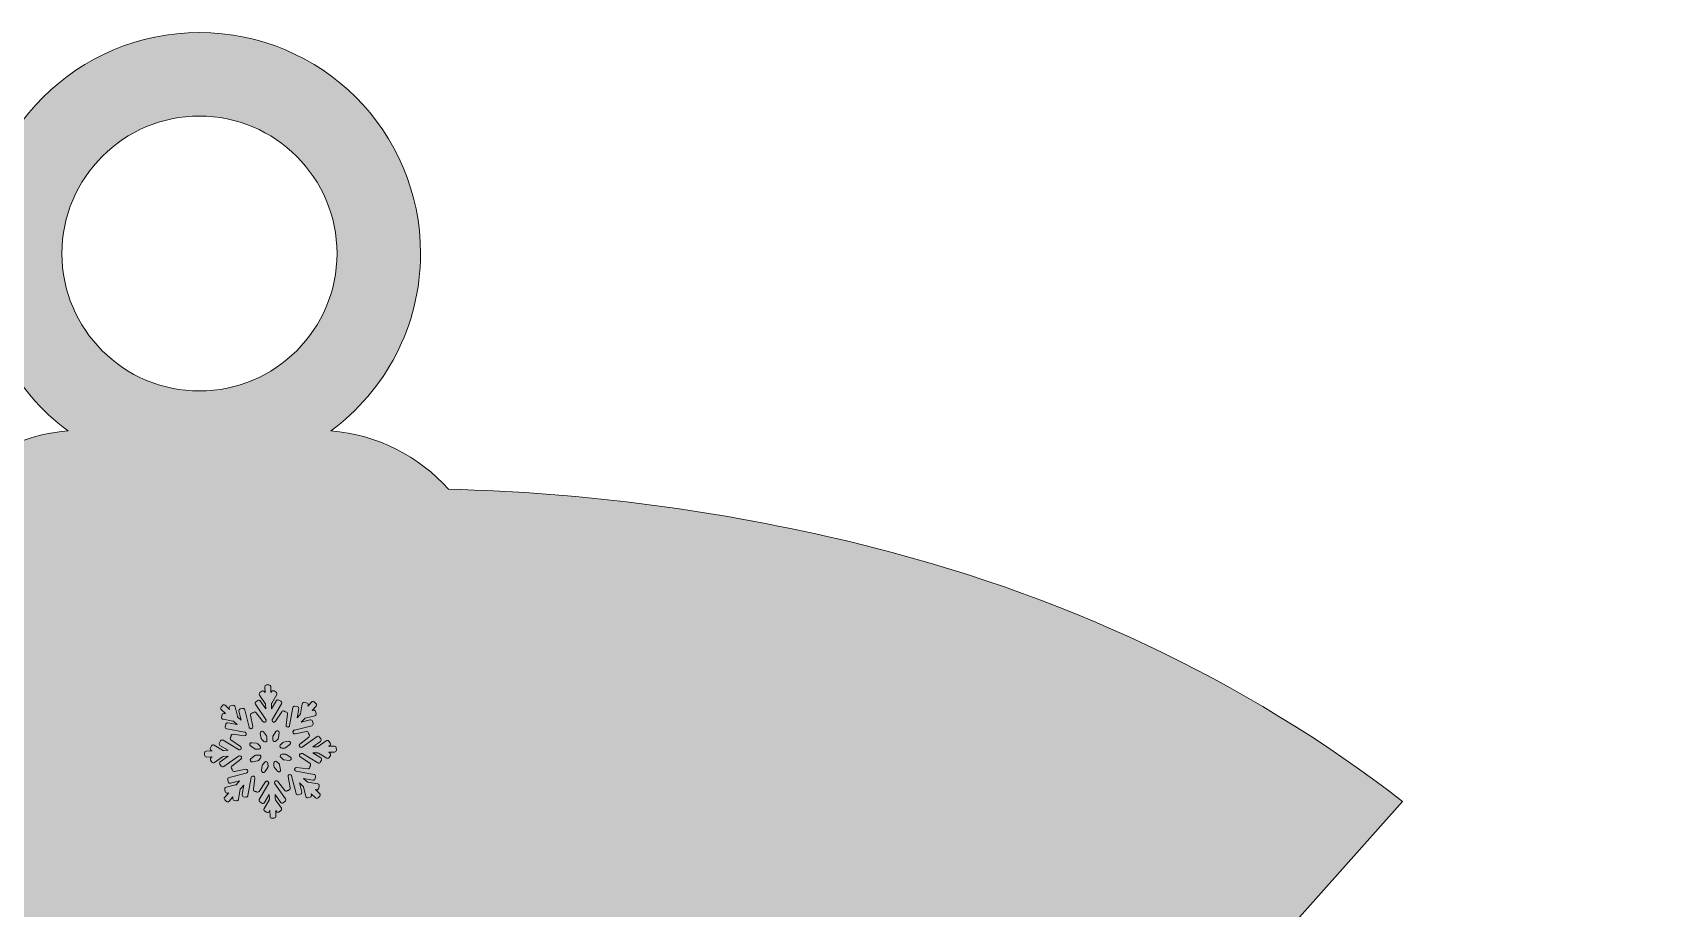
# Model space of a CAD drawing. Header units: millimetres. Extents: x 14 to 187, y -120 to -22.
# Drawn here: x 141.51 to 186.6, y -46.32 to -22.05 of the extents above; entities that cross this region are included whole.
import ezdxf

# ---------------------------------------------------------------- set-up
doc = ezdxf.new("R2010")
doc.units = ezdxf.units.MM
doc.header["$MEASUREMENT"] = 0
doc.layers.add('engraving', color=7, linetype='Continuous')
doc.layers.add('Layer 1', color=7, linetype='Continuous')

msp = doc.modelspace()

# ---------------------------------------------------------------- hatches: boundary and pattern name
at = {"layer": 'Layer 1'}
h = msp.add_hatch(color=2, dxfattribs=at)
h.dxf.hatch_style = 2
edge = h.paths.add_edge_path()
edge.add_spline(control_points=[(156.544, -68.893), (156.544, -68.893), (152.268, -89.12), (152.268, -89.12), (152.268, -89.12), (163.017, -89.12), (163.017, -89.12), (163.017, -89.12), (162.554, -89.698), (162.554, -89.698), (160.781, -91.703), (158.758, -93.223), (156.486, -94.263), (154.212, -95.303), (151.863, -95.921), (149.436, -96.113), (147.009, -96.306), (144.619, -96.017), (142.269, -95.246), (139.918, -94.476), (137.78, -93.205), (135.855, -91.431), (133.849, -89.737), (132.367, -87.791), (131.405, -85.595), (130.441, -83.399), (129.92, -81.107), (129.844, -78.717), (129.767, -76.33), (130.093, -73.941), (130.826, -71.551), (131.558, -69.164), (132.656, -66.928), (134.121, -64.848), (135.199, -63.229), (136.837, -61.824), (139.033, -60.629), (141.229, -59.435), (143.674, -58.588), (146.373, -58.086), (149.069, -57.586), (151.92, -57.548), (154.926, -57.97), (157.931, -58.395), (160.82, -59.455), (163.594, -61.149), (163.594, -61.149), (179.429, -43.349), (179.429, -43.349), (175.037, -39.959), (169.97, -37.57), (164.23, -36.183), (160.527, -35.288), (156.792, -34.797), (153.025, -34.704), (152.206, -33.794), (151.054, -33.188), (149.764, -33.09), (151.269, -31.975), (152.248, -30.191), (152.248, -28.175), (152.248, -24.794), (149.508, -22.054), (146.128, -22.054), (142.747, -22.054), (140.007, -24.794), (140.007, -28.175), (140.007, -30.191), (140.987, -31.975), (142.492, -33.09), (140.513, -33.241), (138.857, -34.58), (138.235, -36.39), (135.388, -37.126), (132.61, -38.096), (129.902, -39.304), (124.545, -41.693), (120.02, -44.967), (116.321, -49.128), (112.467, -53.52), (109.655, -58.395), (107.883, -63.75), (106.11, -69.106), (105.398, -74.499), (105.745, -79.931), (106.091, -85.363), (107.459, -90.642), (109.849, -95.766), (112.236, -100.891), (115.627, -105.379), (120.02, -109.231), (123.1, -112.005), (126.435, -114.221), (130.017, -115.878), (133.601, -117.535), (137.299, -118.671), (141.114, -119.287), (144.927, -119.903), (148.76, -119.998), (152.614, -119.576), (156.467, -119.151), (160.202, -118.247), (163.825, -116.86), (163.825, -116.86), (163.825, -119.287), (163.825, -119.287), (163.825, -119.287), (186.595, -119.403), (186.595, -119.403), (186.595, -119.403), (186.595, -69.008), (186.595, -69.008), (186.595, -69.008), (156.544, -68.893), (156.544, -68.893)], knot_values=[0, 0, 0, 0, 1, 1, 1, 2, 2, 2, 3, 3, 3, 4, 4, 4, 5, 5, 5, 6, 6, 6, 7, 7, 7, 8, 8, 8, 9, 9, 9, 10, 10, 10, 11, 11, 11, 12, 12, 12, 13, 13, 13, 14, 14, 14, 15, 15, 15, 16, 16, 16, 17, 17, 17, 18, 18, 18, 19, 19, 19, 20, 20, 20, 21, 21, 21, 22, 22, 22, 23, 23, 23, 24, 24, 24, 25, 25, 25, 26, 26, 26, 27, 27, 27, 28, 28, 28, 29, 29, 29, 30, 30, 30, 31, 31, 31, 32, 32, 32, 33, 33, 33, 34, 34, 34, 35, 35, 35, 36, 36, 36, 37, 37, 37, 38, 38, 38, 38], degree=3, periodic=1)
edge = h.paths.add_edge_path()
edge.add_spline(control_points=[(142.32, -28.175), (142.32, -26.075), (144.028, -24.367), (146.128, -24.367), (148.227, -24.367), (149.935, -26.075), (149.935, -28.175), (149.935, -30.274), (148.227, -31.982), (146.128, -31.982), (144.028, -31.982), (142.32, -30.274), (142.32, -28.175)], knot_values=[0, 0, 0, 0, 1, 1, 1, 2, 2, 2, 3, 3, 3, 4, 4, 4, 4], degree=3, periodic=1)

# ---------------------------------------------------------------- linework, layer by layer
at = {"layer": 'engraving', "lineweight": 0}
for points, knots in [([(149.915, -41.867), (149.914, -41.839), (149.891, -41.818), (149.863, -41.819), (149.863, -41.819), (149.704, -41.825), (149.704, -41.825), (149.704, -41.825), (149.733, -41.804), (149.733, -41.804), (149.756, -41.788), (149.761, -41.757), (149.745, -41.735), (149.745, -41.735), (149.708, -41.681), (149.708, -41.681), (149.692, -41.658), (149.661, -41.653), (149.638, -41.669), (149.638, -41.669), (149.412, -41.828), (149.412, -41.828), (149.404, -41.834), (149.395, -41.837), (149.385, -41.838), (149.385, -41.838), (149.263, -41.842), (149.263, -41.842), (149.263, -41.842), (149.478, -41.69), (149.478, -41.69), (149.501, -41.674), (149.506, -41.643), (149.49, -41.621), (149.49, -41.621), (149.453, -41.567), (149.453, -41.567), (149.437, -41.544), (149.406, -41.539), (149.383, -41.555), (149.383, -41.555), (148.971, -41.845), (148.971, -41.845), (148.963, -41.851), (148.954, -41.854), (148.944, -41.855), (148.944, -41.855), (148.942, -41.855), (148.942, -41.855), (148.893, -41.857), (148.871, -41.795), (148.909, -41.765), (148.909, -41.765), (149.156, -41.571), (149.156, -41.571), (149.177, -41.554), (149.181, -41.522), (149.165, -41.501), (149.165, -41.501), (149.157, -41.49), (149.157, -41.49), (149.152, -41.484), (149.149, -41.477), (149.147, -41.469), (149.147, -41.469), (149.145, -41.457), (149.145, -41.457), (149.139, -41.43), (149.113, -41.412), (149.086, -41.417), (149.086, -41.417), (148.774, -41.48), (148.774, -41.48), (148.726, -41.489), (148.694, -41.432), (148.727, -41.397), (148.727, -41.397), (148.732, -41.391), (148.732, -41.391), (148.739, -41.384), (148.747, -41.378), (148.757, -41.376), (148.757, -41.376), (149.235, -41.256), (149.235, -41.256), (149.262, -41.249), (149.278, -41.222), (149.272, -41.195), (149.272, -41.195), (149.256, -41.132), (149.256, -41.132), (149.249, -41.105), (149.222, -41.088), (149.195, -41.095), (149.195, -41.095), (148.945, -41.158), (148.945, -41.158), (148.945, -41.158), (149.031, -41.063), (149.031, -41.063), (149.038, -41.056), (149.046, -41.051), (149.056, -41.049), (149.056, -41.049), (149.318, -40.983), (149.318, -40.983), (149.345, -40.976), (149.361, -40.949), (149.354, -40.922), (149.354, -40.922), (149.339, -40.859), (149.339, -40.859), (149.332, -40.832), (149.305, -40.815), (149.278, -40.822), (149.278, -40.822), (149.244, -40.831), (149.244, -40.831), (149.244, -40.831), (149.356, -40.708), (149.356, -40.708), (149.374, -40.687), (149.373, -40.656), (149.353, -40.637), (149.353, -40.637), (149.306, -40.593), (149.306, -40.593), (149.285, -40.574), (149.253, -40.575), (149.234, -40.595), (149.234, -40.595), (149.127, -40.713), (149.127, -40.713), (149.127, -40.713), (149.133, -40.678), (149.133, -40.678), (149.138, -40.651), (149.12, -40.625), (149.093, -40.62), (149.093, -40.62), (149.029, -40.608), (149.029, -40.608), (149.002, -40.603), (148.976, -40.622), (148.971, -40.649), (148.971, -40.649), (148.923, -40.925), (148.923, -40.925), (148.921, -40.934), (148.917, -40.943), (148.91, -40.95), (148.91, -40.95), (148.828, -41.04), (148.828, -41.04), (148.828, -41.04), (148.874, -40.78), (148.874, -40.78), (148.878, -40.752), (148.86, -40.727), (148.833, -40.722), (148.833, -40.722), (148.77, -40.71), (148.77, -40.71), (148.742, -40.705), (148.716, -40.723), (148.711, -40.751), (148.711, -40.751), (148.624, -41.252), (148.624, -41.252), (148.622, -41.262), (148.618, -41.271), (148.612, -41.278), (148.612, -41.278), (148.612, -41.278), (148.612, -41.278), (148.579, -41.314), (148.519, -41.286), (148.525, -41.238), (148.525, -41.238), (148.563, -40.925), (148.563, -40.925), (148.566, -40.898), (148.547, -40.873), (148.519, -40.87), (148.519, -40.87), (148.507, -40.868), (148.507, -40.868), (148.499, -40.867), (148.492, -40.864), (148.485, -40.86), (148.485, -40.86), (148.475, -40.853), (148.475, -40.853), (148.452, -40.837), (148.421, -40.844), (148.405, -40.867), (148.405, -40.867), (148.23, -41.132), (148.23, -41.132), (148.204, -41.172), (148.14, -41.155), (148.138, -41.106), (148.138, -41.106), (148.138, -41.101), (148.138, -41.101), (148.138, -41.091), (148.14, -41.081), (148.145, -41.073), (148.145, -41.073), (148.399, -40.645), (148.399, -40.645), (148.413, -40.621), (148.406, -40.591), (148.382, -40.577), (148.382, -40.577), (148.327, -40.543), (148.327, -40.543), (148.303, -40.528), (148.272, -40.536), (148.258, -40.56), (148.258, -40.56), (148.125, -40.783), (148.125, -40.783), (148.125, -40.783), (148.12, -40.655), (148.12, -40.655), (148.12, -40.645), (148.122, -40.635), (148.127, -40.627), (148.127, -40.627), (148.267, -40.392), (148.267, -40.392), (148.281, -40.369), (148.273, -40.338), (148.249, -40.324), (148.249, -40.324), (148.194, -40.29), (148.194, -40.29), (148.17, -40.276), (148.139, -40.283), (148.125, -40.307), (148.125, -40.307), (148.107, -40.337), (148.107, -40.337), (148.107, -40.337), (148.101, -40.17), (148.101, -40.17), (148.099, -40.143), (148.076, -40.121), (148.049, -40.122), (148.049, -40.122), (147.984, -40.125), (147.984, -40.125), (147.957, -40.126), (147.935, -40.149), (147.936, -40.177), (147.936, -40.177), (147.943, -40.338), (147.943, -40.338), (147.943, -40.338), (147.923, -40.309), (147.923, -40.309), (147.907, -40.286), (147.876, -40.281), (147.853, -40.297), (147.853, -40.297), (147.8, -40.334), (147.8, -40.334), (147.778, -40.35), (147.772, -40.381), (147.788, -40.404), (147.788, -40.404), (147.947, -40.634), (147.947, -40.634), (147.952, -40.642), (147.955, -40.651), (147.956, -40.66), (147.956, -40.66), (147.961, -40.784), (147.961, -40.784), (147.961, -40.784), (147.811, -40.567), (147.811, -40.567), (147.795, -40.544), (147.764, -40.539), (147.741, -40.555), (147.741, -40.555), (147.688, -40.592), (147.688, -40.592), (147.666, -40.608), (147.66, -40.639), (147.676, -40.661), (147.676, -40.661), (147.965, -41.08), (147.965, -41.08), (147.97, -41.088), (147.973, -41.097), (147.974, -41.106), (147.974, -41.106), (147.974, -41.107), (147.974, -41.107), (147.976, -41.156), (147.914, -41.178), (147.884, -41.14), (147.884, -41.14), (147.694, -40.893), (147.694, -40.893), (147.677, -40.871), (147.645, -40.867), (147.623, -40.884), (147.623, -40.884), (147.614, -40.891), (147.614, -40.891), (147.607, -40.896), (147.6, -40.9), (147.592, -40.901), (147.592, -40.901), (147.581, -40.904), (147.581, -40.904), (147.553, -40.909), (147.536, -40.935), (147.541, -40.962), (147.541, -40.962), (147.603, -41.277), (147.603, -41.277), (147.613, -41.325), (147.555, -41.357), (147.52, -41.323), (147.52, -41.323), (147.517, -41.321), (147.517, -41.321), (147.51, -41.314), (147.505, -41.305), (147.502, -41.296), (147.502, -41.296), (147.382, -40.811), (147.382, -40.811), (147.376, -40.784), (147.348, -40.768), (147.321, -40.774), (147.321, -40.774), (147.259, -40.79), (147.259, -40.79), (147.232, -40.797), (147.216, -40.824), (147.222, -40.851), (147.222, -40.851), (147.285, -41.104), (147.285, -41.104), (147.285, -41.104), (147.192, -41.017), (147.192, -41.017), (147.185, -41.011), (147.18, -41.002), (147.178, -40.993), (147.178, -40.993), (147.112, -40.727), (147.112, -40.727), (147.105, -40.7), (147.078, -40.683), (147.051, -40.69), (147.051, -40.69), (146.989, -40.706), (146.989, -40.706), (146.962, -40.712), (146.946, -40.74), (146.952, -40.766), (146.952, -40.766), (146.961, -40.801), (146.961, -40.801), (146.961, -40.801), (146.84, -40.688), (146.84, -40.688), (146.82, -40.669), (146.788, -40.67), (146.769, -40.691), (146.769, -40.691), (146.725, -40.739), (146.725, -40.739), (146.707, -40.759), (146.708, -40.791), (146.728, -40.809), (146.728, -40.809), (146.846, -40.92), (146.846, -40.92), (146.846, -40.92), (146.811, -40.913), (146.811, -40.913), (146.784, -40.908), (146.758, -40.927), (146.753, -40.954), (146.753, -40.954), (146.742, -41.019), (146.742, -41.019), (146.737, -41.046), (146.755, -41.072), (146.782, -41.076), (146.782, -41.076), (147.055, -41.126), (147.055, -41.126), (147.064, -41.128), (147.073, -41.132), (147.08, -41.139), (147.08, -41.139), (147.17, -41.223), (147.17, -41.223), (147.17, -41.223), (146.913, -41.176), (146.913, -41.176), (146.885, -41.171), (146.859, -41.19), (146.854, -41.217), (146.854, -41.217), (146.843, -41.281), (146.843, -41.281), (146.838, -41.309), (146.856, -41.335), (146.884, -41.339), (146.884, -41.339), (147.379, -41.429), (147.379, -41.429), (147.389, -41.431), (147.397, -41.435), (147.404, -41.442), (147.404, -41.442), (147.407, -41.444), (147.407, -41.444), (147.442, -41.477), (147.414, -41.536), (147.366, -41.53), (147.366, -41.53), (147.057, -41.491), (147.057, -41.491), (147.03, -41.488), (147.005, -41.507), (147.001, -41.535), (147.001, -41.535), (147, -41.547), (147, -41.547), (146.999, -41.555), (146.996, -41.563), (146.992, -41.569), (146.992, -41.569), (146.985, -41.58), (146.985, -41.58), (146.97, -41.603), (146.976, -41.633), (146.999, -41.649), (146.999, -41.649), (147.264, -41.829), (147.264, -41.829), (147.305, -41.856), (147.287, -41.919), (147.238, -41.921), (147.238, -41.921), (147.232, -41.921), (147.232, -41.921), (147.222, -41.921), (147.212, -41.919), (147.204, -41.914), (147.204, -41.914), (146.781, -41.656), (146.781, -41.656), (146.757, -41.642), (146.726, -41.649), (146.712, -41.673), (146.712, -41.673), (146.679, -41.729), (146.679, -41.729), (146.665, -41.753), (146.672, -41.784), (146.696, -41.798), (146.696, -41.798), (146.918, -41.933), (146.918, -41.933), (146.918, -41.933), (146.791, -41.938), (146.791, -41.938), (146.781, -41.938), (146.772, -41.936), (146.763, -41.931), (146.763, -41.931), (146.532, -41.79), (146.532, -41.79), (146.508, -41.775), (146.477, -41.783), (146.462, -41.807), (146.462, -41.807), (146.429, -41.863), (146.429, -41.863), (146.415, -41.887), (146.423, -41.917), (146.446, -41.931), (146.446, -41.931), (146.477, -41.95), (146.477, -41.95), (146.477, -41.95), (146.312, -41.957), (146.312, -41.957), (146.285, -41.958), (146.263, -41.981), (146.264, -42.009), (146.264, -42.009), (146.267, -42.074), (146.267, -42.074), (146.268, -42.102), (146.291, -42.123), (146.319, -42.122), (146.319, -42.122), (146.479, -42.116), (146.479, -42.116), (146.479, -42.116), (146.449, -42.137), (146.449, -42.137), (146.427, -42.153), (146.421, -42.184), (146.437, -42.207), (146.437, -42.207), (146.474, -42.26), (146.474, -42.26), (146.49, -42.283), (146.521, -42.289), (146.544, -42.273), (146.544, -42.273), (146.77, -42.113), (146.77, -42.113), (146.778, -42.107), (146.787, -42.104), (146.797, -42.104), (146.797, -42.104), (146.919, -42.099), (146.919, -42.099), (146.919, -42.099), (146.704, -42.251), (146.704, -42.251), (146.682, -42.267), (146.676, -42.298), (146.692, -42.321), (146.692, -42.321), (146.729, -42.374), (146.729, -42.374), (146.745, -42.397), (146.776, -42.403), (146.799, -42.387), (146.799, -42.387), (147.211, -42.096), (147.211, -42.096), (147.219, -42.09), (147.228, -42.087), (147.238, -42.087), (147.238, -42.087), (147.24, -42.087), (147.24, -42.087), (147.289, -42.085), (147.311, -42.146), (147.273, -42.176), (147.273, -42.176), (147.026, -42.371), (147.026, -42.371), (147.005, -42.388), (147.001, -42.419), (147.018, -42.441), (147.018, -42.441), (147.025, -42.451), (147.025, -42.451), (147.03, -42.457), (147.033, -42.464), (147.035, -42.472), (147.035, -42.472), (147.037, -42.484), (147.037, -42.484), (147.043, -42.512), (147.069, -42.529), (147.096, -42.524), (147.096, -42.524), (147.408, -42.462), (147.408, -42.462), (147.456, -42.452), (147.488, -42.509), (147.455, -42.545), (147.455, -42.545), (147.45, -42.551), (147.45, -42.551), (147.443, -42.558), (147.435, -42.563), (147.425, -42.565), (147.425, -42.565), (146.947, -42.685), (146.947, -42.685), (146.92, -42.692), (146.904, -42.719), (146.91, -42.746), (146.91, -42.746), (146.926, -42.81), (146.926, -42.81), (146.933, -42.837), (146.96, -42.853), (146.987, -42.846), (146.987, -42.846), (147.237, -42.783), (147.237, -42.783), (147.237, -42.783), (147.151, -42.878), (147.151, -42.878), (147.144, -42.885), (147.136, -42.89), (147.126, -42.893), (147.126, -42.893), (146.864, -42.959), (146.864, -42.959), (146.837, -42.965), (146.821, -42.992), (146.828, -43.019), (146.828, -43.019), (146.843, -43.083), (146.843, -43.083), (146.85, -43.11), (146.877, -43.126), (146.904, -43.119), (146.904, -43.119), (146.939, -43.111), (146.939, -43.111), (146.939, -43.111), (146.826, -43.234), (146.826, -43.234), (146.808, -43.254), (146.809, -43.286), (146.829, -43.304), (146.829, -43.304), (146.877, -43.349), (146.877, -43.349), (146.897, -43.368), (146.929, -43.367), (146.948, -43.346), (146.948, -43.346), (147.055, -43.228), (147.055, -43.228), (147.055, -43.228), (147.049, -43.264), (147.049, -43.264), (147.044, -43.291), (147.062, -43.317), (147.09, -43.321), (147.09, -43.321), (147.153, -43.333), (147.153, -43.333), (147.18, -43.338), (147.207, -43.32), (147.211, -43.292), (147.211, -43.292), (147.259, -43.016), (147.259, -43.016), (147.261, -43.007), (147.265, -42.998), (147.272, -42.991), (147.272, -42.991), (147.354, -42.901), (147.354, -42.901), (147.354, -42.901), (147.309, -43.162), (147.309, -43.162), (147.304, -43.189), (147.322, -43.215), (147.349, -43.22), (147.349, -43.22), (147.412, -43.231), (147.412, -43.231), (147.44, -43.236), (147.466, -43.218), (147.471, -43.19), (147.471, -43.19), (147.558, -42.689), (147.558, -42.689), (147.56, -42.679), (147.564, -42.671), (147.571, -42.664), (147.571, -42.664), (147.571, -42.664), (147.571, -42.664), (147.603, -42.628), (147.663, -42.655), (147.657, -42.704), (147.657, -42.704), (147.619, -43.016), (147.619, -43.016), (147.616, -43.043), (147.635, -43.068), (147.663, -43.072), (147.663, -43.072), (147.675, -43.073), (147.675, -43.073), (147.683, -43.074), (147.69, -43.077), (147.697, -43.082), (147.697, -43.082), (147.707, -43.088), (147.707, -43.088), (147.73, -43.104), (147.761, -43.098), (147.777, -43.074), (147.777, -43.074), (147.952, -42.81), (147.952, -42.81), (147.978, -42.769), (148.042, -42.786), (148.044, -42.835), (148.044, -42.835), (148.044, -42.841), (148.044, -42.841), (148.044, -42.85), (148.042, -42.86), (148.037, -42.868), (148.037, -42.868), (147.783, -43.296), (147.783, -43.296), (147.769, -43.32), (147.777, -43.351), (147.8, -43.365), (147.8, -43.365), (147.855, -43.399), (147.855, -43.399), (147.879, -43.413), (147.91, -43.405), (147.925, -43.381), (147.925, -43.381), (148.057, -43.159), (148.057, -43.159), (148.057, -43.159), (148.062, -43.287), (148.062, -43.287), (148.062, -43.296), (148.06, -43.306), (148.055, -43.314), (148.055, -43.314), (147.916, -43.549), (147.916, -43.549), (147.902, -43.573), (147.909, -43.603), (147.933, -43.618), (147.933, -43.618), (147.988, -43.651), (147.988, -43.651), (148.012, -43.666), (148.043, -43.658), (148.057, -43.634), (148.057, -43.634), (148.075, -43.605), (148.075, -43.605), (148.075, -43.605), (148.081, -43.771), (148.081, -43.771), (148.083, -43.799), (148.106, -43.82), (148.134, -43.819), (148.134, -43.819), (148.198, -43.816), (148.198, -43.816), (148.226, -43.815), (148.247, -43.792), (148.246, -43.764), (148.246, -43.764), (148.24, -43.604), (148.24, -43.604), (148.24, -43.604), (148.259, -43.632), (148.259, -43.632), (148.275, -43.655), (148.307, -43.661), (148.329, -43.645), (148.329, -43.645), (148.382, -43.607), (148.382, -43.607), (148.405, -43.591), (148.41, -43.56), (148.394, -43.538), (148.394, -43.538), (148.235, -43.308), (148.235, -43.308), (148.23, -43.3), (148.227, -43.291), (148.226, -43.281), (148.226, -43.281), (148.221, -43.158), (148.221, -43.158), (148.221, -43.158), (148.371, -43.374), (148.371, -43.374), (148.387, -43.397), (148.419, -43.403), (148.441, -43.387), (148.441, -43.387), (148.494, -43.349), (148.494, -43.349), (148.517, -43.334), (148.522, -43.303), (148.506, -43.28), (148.506, -43.28), (148.217, -42.862), (148.217, -42.862), (148.212, -42.854), (148.209, -42.845), (148.208, -42.835), (148.208, -42.835), (148.208, -42.834), (148.208, -42.834), (148.206, -42.785), (148.268, -42.763), (148.298, -42.802), (148.298, -42.802), (148.488, -43.049), (148.488, -43.049), (148.505, -43.071), (148.537, -43.075), (148.559, -43.057), (148.559, -43.057), (148.569, -43.05), (148.569, -43.05), (148.575, -43.045), (148.582, -43.042), (148.59, -43.04), (148.59, -43.04), (148.602, -43.038), (148.602, -43.038), (148.629, -43.032), (148.646, -43.006), (148.641, -42.979), (148.641, -42.979), (148.579, -42.664), (148.579, -42.664), (148.569, -42.616), (148.627, -42.585), (148.662, -42.618), (148.662, -42.618), (148.665, -42.621), (148.665, -42.621), (148.672, -42.627), (148.678, -42.636), (148.68, -42.645), (148.68, -42.645), (148.8, -43.13), (148.8, -43.13), (148.806, -43.157), (148.834, -43.174), (148.861, -43.167), (148.861, -43.167), (148.923, -43.151), (148.923, -43.151), (148.95, -43.145), (148.966, -43.117), (148.96, -43.091), (148.96, -43.091), (148.897, -42.837), (148.897, -42.837), (148.897, -42.837), (148.99, -42.924), (148.99, -42.924), (148.997, -42.931), (149.002, -42.939), (149.004, -42.949), (149.004, -42.949), (149.07, -43.215), (149.07, -43.215), (149.077, -43.242), (149.104, -43.258), (149.131, -43.251), (149.131, -43.251), (149.193, -43.236), (149.193, -43.236), (149.22, -43.229), (149.236, -43.202), (149.23, -43.175), (149.23, -43.175), (149.221, -43.141), (149.221, -43.141), (149.221, -43.141), (149.342, -43.253), (149.342, -43.253), (149.362, -43.272), (149.394, -43.271), (149.413, -43.25), (149.413, -43.25), (149.457, -43.202), (149.457, -43.202), (149.475, -43.182), (149.474, -43.151), (149.454, -43.132), (149.454, -43.132), (149.336, -43.022), (149.336, -43.022), (149.336, -43.022), (149.371, -43.028), (149.371, -43.028), (149.398, -43.033), (149.424, -43.015), (149.429, -42.987), (149.429, -42.987), (149.44, -42.923), (149.44, -42.923), (149.445, -42.896), (149.427, -42.87), (149.4, -42.865), (149.4, -42.865), (149.127, -42.816), (149.127, -42.816), (149.118, -42.814), (149.109, -42.809), (149.102, -42.803), (149.102, -42.803), (149.012, -42.719), (149.012, -42.719), (149.012, -42.719), (149.269, -42.765), (149.269, -42.765), (149.297, -42.77), (149.323, -42.752), (149.328, -42.724), (149.328, -42.724), (149.339, -42.66), (149.339, -42.66), (149.344, -42.633), (149.326, -42.607), (149.299, -42.602), (149.299, -42.602), (148.803, -42.512), (148.803, -42.512), (148.794, -42.511), (148.785, -42.506), (148.778, -42.5), (148.778, -42.5), (148.775, -42.497), (148.775, -42.497), (148.74, -42.464), (148.768, -42.405), (148.816, -42.411), (148.816, -42.411), (149.125, -42.45), (149.125, -42.45), (149.152, -42.454), (149.177, -42.434), (149.181, -42.407), (149.181, -42.407), (149.182, -42.394), (149.182, -42.394), (149.183, -42.386), (149.186, -42.379), (149.19, -42.372), (149.19, -42.372), (149.197, -42.362), (149.197, -42.362), (149.212, -42.339), (149.206, -42.308), (149.184, -42.292), (149.184, -42.292), (148.918, -42.112), (148.918, -42.112), (148.878, -42.085), (148.896, -42.023), (148.944, -42.021), (148.944, -42.021), (148.95, -42.02), (148.95, -42.02), (148.96, -42.02), (148.97, -42.023), (148.978, -42.028), (148.978, -42.028), (149.401, -42.285), (149.401, -42.285), (149.425, -42.3), (149.456, -42.292), (149.47, -42.268), (149.47, -42.268), (149.503, -42.212), (149.503, -42.212), (149.517, -42.188), (149.51, -42.158), (149.486, -42.144), (149.486, -42.144), (149.264, -42.008), (149.264, -42.008), (149.264, -42.008), (149.391, -42.003), (149.391, -42.003), (149.401, -42.003), (149.41, -42.005), (149.419, -42.011), (149.419, -42.011), (149.65, -42.152), (149.65, -42.152), (149.674, -42.166), (149.705, -42.158), (149.72, -42.134), (149.72, -42.134), (149.753, -42.078), (149.753, -42.078), (149.767, -42.055), (149.759, -42.024), (149.736, -42.01), (149.736, -42.01), (149.705, -41.991), (149.705, -41.991), (149.705, -41.991), (149.87, -41.985), (149.87, -41.985), (149.897, -41.984), (149.919, -41.96), (149.918, -41.933), (149.918, -41.933), (149.915, -41.867), (149.915, -41.867)], [0, 0, 0, 0, 1, 1, 1, 2, 2, 2, 3, 3, 3, 4, 4, 4, 5, 5, 5, 6, 6, 6, 7, 7, 7, 8, 8, 8, 9, 9, 9, 10, 10, 10, 11, 11, 11, 12, 12, 12, 13, 13, 13, 14, 14, 14, 15, 15, 15, 16, 16, 16, 17, 17, 17, 18, 18, 18, 19, 19, 19, 20, 20, 20, 21, 21, 21, 22, 22, 22, 23, 23, 23, 24, 24, 24, 25, 25, 25, 26, 26, 26, 27, 27, 27, 28, 28, 28, 29, 29, 29, 30, 30, 30, 31, 31, 31, 32, 32, 32, 33, 33, 33, 34, 34, 34, 35, 35, 35, 36, 36, 36, 37, 37, 37, 38, 38, 38, 39, 39, 39, 40, 40, 40, 41, 41, 41, 42, 42, 42, 43, 43, 43, 44, 44, 44, 45, 45, 45, 46, 46, 46, 47, 47, 47, 48, 48, 48, 49, 49, 49, 50, 50, 50, 51, 51, 51, 52, 52, 52, 53, 53, 53, 54, 54, 54, 55, 55, 55, 56, 56, 56, 57, 57, 57, 58, 58, 58, 59, 59, 59, 60, 60, 60, 61, 61, 61, 62, 62, 62, 63, 63, 63, 64, 64, 64, 65, 65, 65, 66, 66, 66, 67, 67, 67, 68, 68, 68, 69, 69, 69, 70, 70, 70, 71, 71, 71, 72, 72, 72, 73, 73, 73, 74, 74, 74, 75, 75, 75, 76, 76, 76, 77, 77, 77, 78, 78, 78, 79, 79, 79, 80, 80, 80, 81, 81, 81, 82, 82, 82, 83, 83, 83, 84, 84, 84, 85, 85, 85, 86, 86, 86, 87, 87, 87, 88, 88, 88, 89, 89, 89, 90, 90, 90, 91, 91, 91, 92, 92, 92, 93, 93, 93, 94, 94, 94, 95, 95, 95, 96, 96, 96, 97, 97, 97, 98, 98, 98, 99, 99, 99, 100, 100, 100, 101, 101, 101, 102, 102, 102, 103, 103, 103, 104, 104, 104, 105, 105, 105, 106, 106, 106, 107, 107, 107, 108, 108, 108, 109, 109, 109, 110, 110, 110, 111, 111, 111, 112, 112, 112, 113, 113, 113, 114, 114, 114, 115, 115, 115, 116, 116, 116, 117, 117, 117, 118, 118, 118, 119, 119, 119, 120, 120, 120, 121, 121, 121, 122, 122, 122, 123, 123, 123, 124, 124, 124, 125, 125, 125, 126, 126, 126, 127, 127, 127, 128, 128, 128, 129, 129, 129, 130, 130, 130, 131, 131, 131, 132, 132, 132, 133, 133, 133, 134, 134, 134, 135, 135, 135, 136, 136, 136, 137, 137, 137, 138, 138, 138, 139, 139, 139, 140, 140, 140, 141, 141, 141, 142, 142, 142, 143, 143, 143, 144, 144, 144, 145, 145, 145, 146, 146, 146, 147, 147, 147, 148, 148, 148, 149, 149, 149, 150, 150, 150, 151, 151, 151, 152, 152, 152, 153, 153, 153, 154, 154, 154, 155, 155, 155, 156, 156, 156, 157, 157, 157, 158, 158, 158, 159, 159, 159, 160, 160, 160, 161, 161, 161, 162, 162, 162, 163, 163, 163, 164, 164, 164, 165, 165, 165, 166, 166, 166, 167, 167, 167, 168, 168, 168, 169, 169, 169, 170, 170, 170, 171, 171, 171, 172, 172, 172, 173, 173, 173, 174, 174, 174, 175, 175, 175, 176, 176, 176, 177, 177, 177, 178, 178, 178, 179, 179, 179, 180, 180, 180, 181, 181, 181, 182, 182, 182, 183, 183, 183, 184, 184, 184, 185, 185, 185, 186, 186, 186, 187, 187, 187, 188, 188, 188, 189, 189, 189, 190, 190, 190, 191, 191, 191, 192, 192, 192, 193, 193, 193, 194, 194, 194, 195, 195, 195, 196, 196, 196, 197, 197, 197, 198, 198, 198, 199, 199, 199, 200, 200, 200, 201, 201, 201, 202, 202, 202, 203, 203, 203, 204, 204, 204, 205, 205, 205, 206, 206, 206, 207, 207, 207, 208, 208, 208, 209, 209, 209, 210, 210, 210, 211, 211, 211, 212, 212, 212, 213, 213, 213, 214, 214, 214, 215, 215, 215, 216, 216, 216, 217, 217, 217, 218, 218, 218, 219, 219, 219, 220, 220, 220, 221, 221, 221, 222, 222, 222, 223, 223, 223, 224, 224, 224, 225, 225, 225, 226, 226, 226, 227, 227, 227, 228, 228, 228, 229, 229, 229, 230, 230, 230, 231, 231, 231, 232, 232, 232, 233, 233, 233, 234, 234, 234, 235, 235, 235, 236, 236, 236, 237, 237, 237, 238, 238, 238, 239, 239, 239, 240, 240, 240, 241, 241, 241, 242, 242, 242, 243, 243, 243, 244, 244, 244, 245, 245, 245, 246, 246, 246, 247, 247, 247, 248, 248, 248, 249, 249, 249, 250, 250, 250, 251, 251, 251, 252, 252, 252, 253, 253, 253, 254, 254, 254, 255, 255, 255, 256, 256, 256, 257, 257, 257, 258, 258, 258, 259, 259, 259, 260, 260, 260, 261, 261, 261, 262, 262, 262, 263, 263, 263, 264, 264, 264, 265, 265, 265, 266, 266, 266, 267, 267, 267, 268, 268, 268, 269, 269, 269, 270, 270, 270, 271, 271, 271, 272, 272, 272, 273, 273, 273, 274, 274, 274, 275, 275, 275, 276, 276, 276, 277, 277, 277, 278, 278, 278, 279, 279, 279, 280, 280, 280, 281, 281, 281, 282, 282, 282, 283, 283, 283, 284, 284, 284, 285, 285, 285, 286, 286, 286, 287, 287, 287, 288, 288, 288, 289, 289, 289, 290, 290, 290, 291, 291, 291, 292, 292, 292, 293, 293, 293, 294, 294, 294, 295, 295, 295, 296, 296, 296, 297, 297, 297, 298, 298, 298, 299, 299, 299, 300, 300, 300, 301, 301, 301, 302, 302, 302, 303, 303, 303, 304, 304, 304, 305, 305, 305, 306, 306, 306, 307, 307, 307, 308, 308, 308, 309, 309, 309, 310, 310, 310, 311, 311, 311, 312, 312, 312, 313, 313, 313, 314, 314, 314, 315, 315, 315, 316, 316, 316, 317, 317, 317, 318, 318, 318, 319, 319, 319, 320, 320, 320, 321, 321, 321, 322, 322, 322, 323, 323, 323, 324, 324, 324, 325, 325, 325, 326, 326, 326, 327, 327, 327, 328, 328, 328, 329, 329, 329, 330, 330, 330, 331, 331, 331, 332, 332, 332, 333, 333, 333, 334, 334, 334, 335, 335, 335, 336, 336, 336, 336]), ([(147.898, -41.428), (147.898, -41.428), (147.982, -41.537), (147.982, -41.537), (147.988, -41.546), (147.992, -41.556), (147.992, -41.566), (147.992, -41.566), (147.996, -41.651), (147.996, -41.651), (147.998, -41.696), (147.944, -41.72), (147.911, -41.69), (147.911, -41.69), (147.851, -41.633), (147.851, -41.633), (147.843, -41.626), (147.838, -41.616), (147.836, -41.606), (147.836, -41.606), (147.809, -41.469), (147.809, -41.469), (147.799, -41.417), (147.865, -41.386), (147.898, -41.428)], [0, 0, 0, 0, 1, 1, 1, 2, 2, 2, 3, 3, 3, 4, 4, 4, 5, 5, 5, 6, 6, 6, 7, 7, 7, 8, 8, 8, 8]), ([(148.16, -41.645), (148.16, -41.645), (148.157, -41.56), (148.157, -41.56), (148.156, -41.55), (148.159, -41.539), (148.165, -41.53), (148.165, -41.53), (148.242, -41.415), (148.242, -41.415), (148.271, -41.371), (148.34, -41.396), (148.333, -41.448), (148.333, -41.448), (148.316, -41.588), (148.316, -41.588), (148.315, -41.598), (148.311, -41.608), (148.304, -41.615), (148.304, -41.615), (148.247, -41.677), (148.247, -41.677), (148.217, -41.71), (148.162, -41.69), (148.16, -41.645)], [0, 0, 0, 0, 1, 1, 1, 2, 2, 2, 3, 3, 3, 4, 4, 4, 5, 5, 5, 6, 6, 6, 7, 7, 7, 8, 8, 8, 8]), ([(147.656, -41.895), (147.656, -41.895), (147.538, -41.815), (147.538, -41.815), (147.495, -41.785), (147.52, -41.717), (147.573, -41.724), (147.573, -41.724), (147.711, -41.741), (147.711, -41.741), (147.721, -41.743), (147.731, -41.747), (147.739, -41.754), (147.739, -41.754), (147.802, -41.813), (147.802, -41.813), (147.834, -41.844), (147.814, -41.898), (147.77, -41.9), (147.77, -41.9), (147.686, -41.903), (147.686, -41.903), (147.675, -41.904), (147.665, -41.901), (147.656, -41.895)], [0, 0, 0, 0, 1, 1, 1, 2, 2, 2, 3, 3, 3, 4, 4, 4, 5, 5, 5, 6, 6, 6, 7, 7, 7, 8, 8, 8, 8]), ([(148.366, -41.792), (148.366, -41.792), (148.424, -41.728), (148.424, -41.728), (148.431, -41.72), (148.441, -41.715), (148.451, -41.713), (148.451, -41.713), (148.589, -41.685), (148.589, -41.685), (148.641, -41.675), (148.672, -41.741), (148.63, -41.774), (148.63, -41.774), (148.519, -41.861), (148.519, -41.861), (148.511, -41.868), (148.501, -41.872), (148.49, -41.872), (148.49, -41.872), (148.405, -41.875), (148.405, -41.875), (148.361, -41.877), (148.336, -41.824), (148.366, -41.792)], [0, 0, 0, 0, 1, 1, 1, 2, 2, 2, 3, 3, 3, 4, 4, 4, 5, 5, 5, 6, 6, 6, 7, 7, 7, 8, 8, 8, 8]), ([(147.816, -42.15), (147.816, -42.15), (147.758, -42.213), (147.758, -42.213), (147.751, -42.221), (147.741, -42.226), (147.731, -42.228), (147.731, -42.228), (147.593, -42.256), (147.593, -42.256), (147.541, -42.266), (147.511, -42.2), (147.552, -42.167), (147.552, -42.167), (147.663, -42.08), (147.663, -42.08), (147.671, -42.073), (147.682, -42.07), (147.692, -42.069), (147.692, -42.069), (147.777, -42.066), (147.777, -42.066), (147.821, -42.064), (147.846, -42.117), (147.816, -42.15)], [0, 0, 0, 0, 1, 1, 1, 2, 2, 2, 3, 3, 3, 4, 4, 4, 5, 5, 5, 6, 6, 6, 7, 7, 7, 8, 8, 8, 8]), ([(148.022, -42.296), (148.022, -42.296), (148.025, -42.381), (148.025, -42.381), (148.026, -42.392), (148.023, -42.402), (148.017, -42.411), (148.017, -42.411), (147.941, -42.527), (147.941, -42.527), (147.911, -42.571), (147.843, -42.545), (147.849, -42.493), (147.849, -42.493), (147.866, -42.354), (147.866, -42.354), (147.867, -42.343), (147.872, -42.334), (147.879, -42.326), (147.879, -42.326), (147.935, -42.265), (147.935, -42.265), (147.965, -42.232), (148.02, -42.252), (148.022, -42.296)], [0, 0, 0, 0, 1, 1, 1, 2, 2, 2, 3, 3, 3, 4, 4, 4, 5, 5, 5, 6, 6, 6, 7, 7, 7, 8, 8, 8, 8]), ([(148.284, -42.513), (148.284, -42.513), (148.2, -42.404), (148.2, -42.404), (148.194, -42.396), (148.19, -42.386), (148.19, -42.375), (148.19, -42.375), (148.186, -42.29), (148.186, -42.29), (148.185, -42.246), (148.238, -42.221), (148.271, -42.252), (148.271, -42.252), (148.331, -42.308), (148.331, -42.308), (148.339, -42.316), (148.344, -42.325), (148.346, -42.335), (148.346, -42.335), (148.373, -42.473), (148.373, -42.473), (148.384, -42.525), (148.317, -42.555), (148.284, -42.513)], [0, 0, 0, 0, 1, 1, 1, 2, 2, 2, 3, 3, 3, 4, 4, 4, 5, 5, 5, 6, 6, 6, 7, 7, 7, 8, 8, 8, 8]), ([(148.526, -42.047), (148.526, -42.047), (148.644, -42.126), (148.644, -42.126), (148.687, -42.156), (148.662, -42.224), (148.609, -42.218), (148.609, -42.218), (148.471, -42.2), (148.471, -42.2), (148.461, -42.199), (148.451, -42.194), (148.443, -42.187), (148.443, -42.187), (148.38, -42.128), (148.38, -42.128), (148.348, -42.098), (148.368, -42.043), (148.413, -42.041), (148.413, -42.041), (148.496, -42.038), (148.496, -42.038), (148.507, -42.038), (148.517, -42.041), (148.526, -42.047)], [0, 0, 0, 0, 1, 1, 1, 2, 2, 2, 3, 3, 3, 4, 4, 4, 5, 5, 5, 6, 6, 6, 7, 7, 7, 8, 8, 8, 8])]:
    msp.add_open_spline(points, degree=3, knots=knots, dxfattribs=at)
at = {"layer": 'Layer 1', "lineweight": 0}
for points, knots in [([(156.544, -68.893), (156.544, -68.893), (152.268, -89.12), (152.268, -89.12), (152.268, -89.12), (163.017, -89.12), (163.017, -89.12), (163.017, -89.12), (162.554, -89.698), (162.554, -89.698), (160.781, -91.703), (158.758, -93.223), (156.486, -94.263), (154.212, -95.303), (151.863, -95.921), (149.436, -96.113), (147.009, -96.306), (144.619, -96.017), (142.269, -95.246), (139.918, -94.476), (137.78, -93.205), (135.855, -91.431), (133.849, -89.737), (132.367, -87.791), (131.405, -85.595), (130.441, -83.399), (129.92, -81.107), (129.844, -78.717), (129.767, -76.33), (130.093, -73.941), (130.826, -71.551), (131.558, -69.164), (132.656, -66.928), (134.121, -64.848), (135.199, -63.229), (136.837, -61.824), (139.033, -60.629), (141.229, -59.435), (143.674, -58.588), (146.373, -58.086), (149.069, -57.586), (151.92, -57.548), (154.926, -57.97), (157.931, -58.395), (160.82, -59.455), (163.594, -61.149), (163.594, -61.149), (179.429, -43.349), (179.429, -43.349), (175.037, -39.959), (169.97, -37.57), (164.23, -36.183), (160.527, -35.288), (156.792, -34.797), (153.025, -34.704), (152.206, -33.794), (151.054, -33.188), (149.764, -33.09), (151.269, -31.975), (152.248, -30.191), (152.248, -28.175), (152.248, -24.794), (149.508, -22.054), (146.128, -22.054), (142.747, -22.054), (140.007, -24.794), (140.007, -28.175), (140.007, -30.191), (140.987, -31.975), (142.492, -33.09), (140.513, -33.241), (138.857, -34.58), (138.235, -36.39), (135.388, -37.126), (132.61, -38.096), (129.902, -39.304), (124.545, -41.693), (120.02, -44.967), (116.321, -49.128), (112.467, -53.52), (109.655, -58.395), (107.883, -63.75), (106.11, -69.106), (105.398, -74.499), (105.745, -79.931), (106.091, -85.363), (107.459, -90.642), (109.849, -95.766), (112.236, -100.891), (115.627, -105.379), (120.02, -109.231), (123.1, -112.005), (126.435, -114.221), (130.017, -115.878), (133.601, -117.535), (137.299, -118.671), (141.114, -119.287), (144.927, -119.903), (148.76, -119.998), (152.614, -119.576), (156.467, -119.151), (160.202, -118.247), (163.825, -116.86), (163.825, -116.86), (163.825, -119.287), (163.825, -119.287), (163.825, -119.287), (186.595, -119.403), (186.595, -119.403), (186.595, -119.403), (186.595, -69.008), (186.595, -69.008), (186.595, -69.008), (156.544, -68.893), (156.544, -68.893)], [0, 0, 0, 0, 1, 1, 1, 2, 2, 2, 3, 3, 3, 4, 4, 4, 5, 5, 5, 6, 6, 6, 7, 7, 7, 8, 8, 8, 9, 9, 9, 10, 10, 10, 11, 11, 11, 12, 12, 12, 13, 13, 13, 14, 14, 14, 15, 15, 15, 16, 16, 16, 17, 17, 17, 18, 18, 18, 19, 19, 19, 20, 20, 20, 21, 21, 21, 22, 22, 22, 23, 23, 23, 24, 24, 24, 25, 25, 25, 26, 26, 26, 27, 27, 27, 28, 28, 28, 29, 29, 29, 30, 30, 30, 31, 31, 31, 32, 32, 32, 33, 33, 33, 34, 34, 34, 35, 35, 35, 36, 36, 36, 37, 37, 37, 38, 38, 38, 38]), ([(142.32, -28.175), (142.32, -26.075), (144.028, -24.367), (146.128, -24.367), (148.227, -24.367), (149.935, -26.075), (149.935, -28.175), (149.935, -30.274), (148.227, -31.982), (146.128, -31.982), (144.028, -31.982), (142.32, -30.274), (142.32, -28.175)], [0, 0, 0, 0, 1, 1, 1, 2, 2, 2, 3, 3, 3, 4, 4, 4, 4])]:
    msp.add_open_spline(points, degree=3, knots=knots, dxfattribs=at)

doc.saveas('drawing.dxf')
